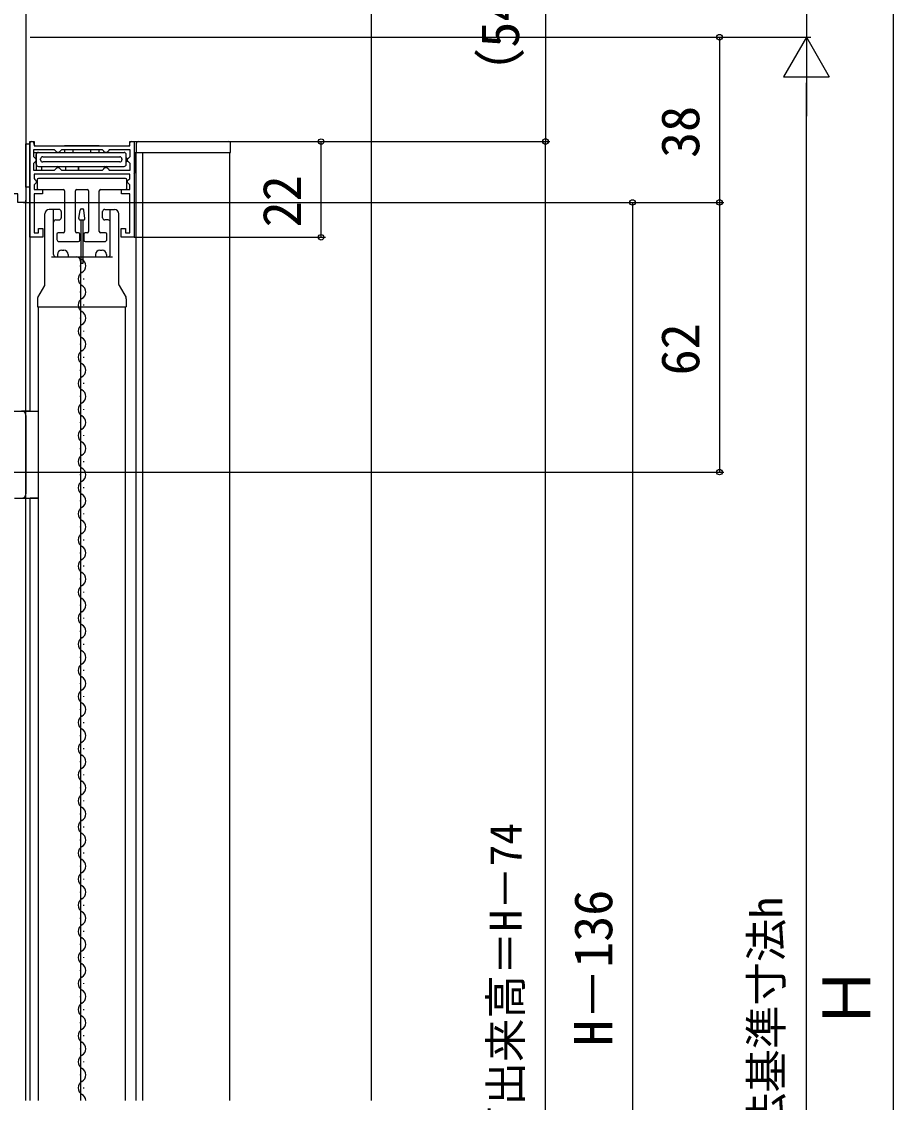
# Model space of a CAD drawing. Units: millimetres, scale not verified. Extents: x -525 to 525, y -783 to 778.
# Drawn here: x -111 to 89.5, y 242.4 to 490.9 of the extents above; entities that cross this region are included whole.
import ezdxf
from ezdxf.enums import TextEntityAlignment as Align

# ---------------------------------------------------------------- set-up
doc = ezdxf.new("R2010")
doc.units = ezdxf.units.MM
doc.header["$LTSCALE"] = 4
for name, color, linetype in [('0-2_YKK_11', 7, 'Continuous'), ('0-4_YKK_12', 2, 'Continuous'), ('0-5_YKK_13', 4, 'Continuous'), ('0-7_YKK_D', 6, 'Continuous'), ('0-9_YSS_K', 3, 'Continuous')]:
    doc.layers.add(name, color=color, linetype=linetype)
doc.styles.add('ＭＳ ゴシック', font='')
doc.styles.get('ＭＳ ゴシック').set_extended_font_data('MS Gothic')

msp = doc.modelspace()

# ---------------------------------------------------------------- linework, layer by layer
at = {"layer": '0-2_YKK_11'}
for p, q in [((-86.099, 463.3), (-85.099, 463.3)), ((-92.099, 461.1), (-92.399, 461.4))]:
    msp.add_line(p, q, dxfattribs=at)
for points in [[(-109.999, 513.3), (-109.999, 449.3), (-111.799, 449.3), (-111.799, 451.3), (-119.999, 451.3), (-119.999, 454.6)], [(-85.099, 463.3), (-85.099, 441.3), (-88.099, 441.3), (-88.099, 443.3), (-87.099, 443.3), (-87.099, 442.3), (-86.099, 442.3), (-86.099, 451.297), (-87.999, 451.297), (-87.999, 452.297), (-86.099, 452.297), (-86.099, 453.35), (-86.299, 453.55), (-86.599, 453.85), (-86.599, 454.25), (-86.299, 454.55), (-86.099, 454.75), (-86.099, 455.8), (-108.099, 455.8), (-108.099, 454.77), (-107.899, 454.57), (-107.599, 454.27), (-107.599, 453.83), (-107.899, 453.53), (-108.099, 453.33), (-108.099, 452.3), (-106.199, 452.3), (-106.199, 451.3), (-108.099, 451.3), (-108.099, 442.3), (-107.099, 442.3), (-107.099, 443.3), (-106.099, 443.3), (-106.099, 441.3), (-109.099, 441.3), (-109.099, 463.3), (-108.099, 463.3), (-108.099, 462.3), (-86.099, 462.3), (-86.099, 463.3)], [(-92.399, 461.4), (-101.799, 461.4), (-102.099, 461.1), (-102.399, 460.8), (-102.799, 460.8), (-103.099, 461.1), (-103.399, 461.4), (-108.199, 461.4), (-108.199, 459.85), (-107.899, 459.55), (-107.599, 459.25), (-107.599, 458.85), (-107.899, 458.55), (-108.199, 458.25), (-108.199, 456.7), (-103.399, 456.7), (-103.099, 457), (-102.799, 457.3), (-102.399, 457.3), (-102.099, 457), (-101.799, 456.7), (-92.399, 456.7), (-92.099, 457), (-91.799, 457.3), (-91.399, 457.3), (-91.099, 457), (-90.799, 456.7), (-85.999, 456.7), (-85.999, 458.25), (-86.299, 458.55), (-86.599, 458.85), (-86.599, 459.25), (-86.299, 459.55), (-85.999, 459.85), (-85.999, 461.4), (-90.799, 461.4), (-91.099, 461.1), (-91.399, 460.8), (-91.799, 460.8), (-92.099, 461.1)]]:
    msp.add_lwpolyline(points, dxfattribs=at)
at = {"layer": '0-4_YKK_12'}
for p, q in [((-109.099, 462.801), (-109.099, 401.302)), ((-84.599, 242.82), (-84.599, 460.801)), ((-83.099, 242.82), (-83.099, 460.801)), ((-63.099, 242.8), (-63.099, 460.801)), ((-109.999, 242.82), (-109.999, 449.8)), ((-97.468, 434.801), (-97.468, 434.601)), ((-96.708, 431.801), (-96.708, 431.601)), ((-97.468, 428.801), (-97.468, 428.601)), ((-107.099, 242.82), (-107.099, 425.301)), ((-97.439, 425.301), (-97.439, 242.82)), ((-96.708, 425.801), (-96.708, 425.601)), ((-87.099, 242.82), (-87.099, 425.301)), ((-97.468, 422.801), (-97.468, 422.601)), ((-96.708, 419.801), (-96.708, 419.601)), ((-97.468, 416.801), (-97.468, 416.601)), ((-96.708, 413.801), (-96.708, 413.601)), ((-97.468, 410.801), (-97.468, 410.601)), ((-96.708, 407.801), (-96.708, 407.601)), ((-97.468, 404.801), (-97.468, 404.601)), ((-96.708, 401.801), (-96.708, 401.601)), ((-97.468, 398.801), (-97.468, 398.601)), ((-96.708, 395.801), (-96.708, 395.601)), ((-97.468, 392.801), (-97.468, 392.601)), ((-96.708, 389.801), (-96.708, 389.601)), ((-97.468, 386.801), (-97.468, 386.601)), ((-96.708, 383.801), (-96.708, 383.601)), ((-109.099, 381.311), (-109.099, 242.82)), ((-97.468, 380.801), (-97.468, 380.601)), ((-96.708, 377.801), (-96.708, 377.601)), ((-97.468, 374.801), (-97.468, 374.601)), ((-96.708, 371.801), (-96.708, 371.601)), ((-97.468, 368.801), (-97.468, 368.601)), ((-96.708, 365.801), (-96.708, 365.601)), ((-97.468, 362.801), (-97.468, 362.601)), ((-96.708, 359.801), (-96.708, 359.601)), ((-97.468, 356.801), (-97.468, 356.601)), ((-96.708, 353.801), (-96.708, 353.601)), ((-97.468, 350.801), (-97.468, 350.601)), ((-96.708, 347.801), (-96.708, 347.601)), ((-97.468, 344.801), (-97.468, 344.601)), ((-96.708, 341.801), (-96.708, 341.601)), ((-97.468, 338.801), (-97.468, 338.601)), ((-96.708, 335.801), (-96.708, 335.601)), ((-97.468, 332.801), (-97.468, 332.601)), ((-96.708, 329.801), (-96.708, 329.601)), ((-97.468, 326.801), (-97.468, 326.601)), ((-96.708, 323.801), (-96.708, 323.601)), ((-97.468, 320.801), (-97.468, 320.601)), ((-96.708, 317.801), (-96.708, 317.601)), ((-97.468, 314.801), (-97.468, 314.601)), ((-96.708, 311.801), (-96.708, 311.601)), ((-97.468, 308.801), (-97.468, 308.601)), ((-96.708, 305.801), (-96.708, 305.601)), ((-97.468, 302.801), (-97.468, 302.601)), ((-96.708, 299.801), (-96.708, 299.601)), ((-97.468, 296.801), (-97.468, 296.601)), ((-96.708, 293.801), (-96.708, 293.601)), ((-97.468, 290.801), (-97.468, 290.601)), ((-96.708, 287.801), (-96.708, 287.601)), ((-97.468, 284.801), (-97.468, 284.601)), ((-96.708, 281.801), (-96.708, 281.601)), ((-97.468, 278.801), (-97.468, 278.601)), ((-96.708, 275.801), (-96.708, 275.601)), ((-97.468, 272.801), (-97.468, 272.601)), ((-96.708, 269.801), (-96.708, 269.601)), ((-97.468, 266.801), (-97.468, 266.601)), ((-96.708, 263.801), (-96.708, 263.601)), ((-97.468, 260.801), (-97.468, 260.601)), ((-96.708, 257.801), (-96.708, 257.601)), ((-97.468, 254.801), (-97.468, 254.601)), ((-96.708, 251.801), (-96.708, 251.601)), ((-97.468, 248.801), (-97.468, 248.601)), ((-96.708, 245.801), (-96.708, 245.601))]:
    msp.add_line(p, q, dxfattribs=at)
for centre, start, end in [((-97.927, 434.701), 299.20254, 60.79746), ((-96.25, 431.701), 119.20254, 240.79746), ((-97.927, 428.701), 299.20254, 60.79746), ((-96.25, 425.701), 119.20254, 240.79746), ((-97.927, 422.701), 299.20254, 60.79746), ((-96.25, 419.701), 119.20254, 240.79746), ((-97.927, 416.701), 299.20254, 60.79746), ((-96.25, 413.701), 119.20254, 240.79746), ((-97.927, 410.701), 299.20254, 60.79746), ((-96.25, 407.701), 119.20254, 240.79746), ((-97.927, 404.701), 299.20254, 60.79746), ((-96.25, 401.701), 119.20254, 240.79746), ((-97.927, 398.701), 299.20254, 60.79746), ((-96.25, 395.701), 119.20254, 240.79746), ((-97.927, 392.701), 299.20254, 60.79746), ((-96.25, 389.701), 119.20254, 240.79746), ((-97.927, 386.701), 299.20254, 60.79746), ((-96.25, 383.701), 119.20254, 240.79746), ((-97.927, 380.701), 299.20254, 60.79746), ((-96.25, 377.701), 119.20254, 240.79746), ((-97.927, 374.701), 299.20254, 60.79746), ((-96.25, 371.701), 119.20254, 240.79746), ((-97.927, 368.701), 299.20254, 60.79746), ((-96.25, 365.701), 119.20254, 240.79746), ((-97.927, 362.701), 299.20254, 60.79746), ((-96.25, 359.701), 119.20254, 240.79746), ((-97.927, 356.701), 299.20254, 60.79746), ((-96.25, 353.701), 119.20254, 240.79746), ((-97.927, 350.701), 299.20254, 60.79746), ((-96.25, 347.701), 119.20254, 240.79746), ((-97.927, 344.701), 299.20254, 60.79746), ((-96.25, 341.701), 119.20254, 240.79746), ((-97.927, 338.701), 299.20254, 60.79746), ((-96.25, 335.701), 119.20254, 240.79746), ((-97.927, 332.701), 299.20254, 60.79746), ((-96.25, 329.701), 119.20254, 240.79746), ((-97.927, 326.701), 299.20254, 60.79746), ((-96.25, 323.701), 119.20254, 240.79746), ((-97.927, 320.701), 299.20254, 60.79746), ((-96.25, 317.701), 119.20254, 240.79746), ((-97.927, 314.701), 299.20254, 60.79746), ((-96.25, 311.701), 119.20254, 240.79746), ((-97.927, 308.701), 299.20254, 60.79746), ((-96.25, 305.701), 119.20254, 240.79746), ((-97.927, 302.701), 299.20254, 60.79746), ((-96.25, 299.701), 119.20254, 240.79746), ((-97.927, 296.701), 299.20254, 60.79746), ((-96.25, 293.701), 119.20254, 240.79746), ((-97.927, 290.701), 299.20254, 60.79746), ((-96.25, 287.701), 119.20254, 240.79746), ((-97.927, 284.701), 299.20254, 60.79746), ((-96.25, 281.701), 119.20254, 240.79746), ((-97.927, 278.701), 299.20254, 60.79746), ((-96.25, 275.701), 119.20254, 240.79746), ((-97.927, 272.701), 299.20254, 60.79746), ((-96.25, 269.701), 119.20254, 240.79746), ((-97.927, 266.701), 299.20254, 60.79746), ((-96.25, 263.701), 119.20254, 240.79746), ((-97.927, 260.701), 299.20254, 60.79746), ((-96.25, 257.701), 119.20254, 240.79746), ((-97.927, 254.701), 299.20254, 60.79746), ((-96.25, 251.701), 119.20254, 240.79746), ((-97.927, 248.701), 299.20254, 60.79746), ((-96.25, 245.701), 119.20254, 240.79746), ((-97.927, 242.701), 3.96619, 60.79746)]:
    msp.add_arc(centre, 1.718, start, end, dxfattribs=at)
at = {"layer": '0-5_YKK_13'}
for p, q in [((-109.099, 460.8), (-109.099, 462.8)), ((-108.099, 462.6), (-108.099, 462.8)), ((-107.799, 462.3), (-86.399, 462.3)), ((-93.099, 462.3), (-101.099, 462.3)), ((-95.099, 462.3), (-99.099, 462.3)), ((-86.099, 462.6), (-86.099, 463)), ((-85.799, 463.3), (-63.399, 463.3)), ((-84.599, 462.8), (-84.599, 460.8)), ((-108.199, 460.8), (-87.399, 460.8)), ((-107.599, 460.8), (-107.599, 456.7)), ((-106.099, 459.8), (-88.399, 459.8)), ((-101.099, 461.4), (-101.099, 460.8)), ((-99.099, 460.8), (-99.099, 461.4)), ((-95.099, 461.4), (-95.099, 460.8)), ((-93.099, 460.8), (-93.099, 461.4)), ((-86.899, 458.1), (-86.899, 460.3)), ((-84.899, 456.3), (-84.899, 460.8)), ((-107.099, 457.6), (-87.399, 457.6)), ((-106.599, 459.1), (-106.599, 459.3)), ((-106.299, 456.7), (-106.299, 457.6)), ((-88.399, 458.6), (-106.099, 458.6)), ((-102.599, 457.3), (-102.899, 457.6)), ((-102.299, 457.6), (-102.599, 457.3)), ((-100.899, 457.6), (-100.899, 456.7)), ((-97.999, 457.6), (-97.999, 456.7)), ((-97.799, 456.7), (-97.799, 457.6)), ((-87.899, 459.3), (-87.899, 459.1)), ((-86.595, 459.296), (-86.899, 459.6)), ((-86.899, 458.6), (-86.599, 458.9)), ((-87.099, 454.8), (-107.099, 454.8)), ((-107.399, 454.5), (-107.399, 452.6)), ((-107.099, 452.3), (-101.399, 452.3)), ((-98.299, 452.3), (-95.899, 452.3)), ((-92.799, 452.3), (-87.099, 452.3)), ((-86.799, 452.6), (-86.799, 454.5)), ((-101.099, 452), (-101.099, 442.6)), ((-98.599, 442.6), (-98.599, 452)), ((-95.599, 452), (-95.599, 442.6)), ((-93.099, 442.6), (-93.099, 452)), ((-102.349, 447.7), (-104.599, 447.7)), ((-103.599, 437.3), (-103.599, 447.7)), ((-97.801, 445.642), (-97.534, 447.542)), ((-97.237, 447.8), (-96.961, 447.8)), ((-96.397, 445.642), (-96.664, 447.542)), ((-91.849, 447.7), (-89.599, 447.7)), ((-90.599, 437.3), (-90.599, 447.7)), ((-105.599, 430.418), (-105.599, 446.7)), ((-103.099, 445.3), (-102.349, 445.3)), ((-101.849, 447.2), (-101.849, 445.8)), ((-97.504, 445.3), (-96.694, 445.3)), ((-96.899, 445.3), (-96.899, 435.3)), ((-92.349, 445.8), (-92.349, 447.2)), ((-91.099, 445.3), (-91.849, 445.3)), ((-88.599, 430.418), (-88.599, 446.7)), ((-102.849, 442), (-102.849, 440.8)), ((-101.399, 442.3), (-102.549, 442.3)), ((-102.349, 440.3), (-97.849, 440.3)), ((-97.849, 442.3), (-98.299, 442.3)), ((-97.549, 440.6), (-97.549, 442)), ((-96.649, 442), (-96.649, 440.6)), ((-95.899, 442.3), (-96.349, 442.3)), ((-96.349, 440.3), (-91.849, 440.3)), ((-91.649, 442.3), (-92.799, 442.3)), ((-91.349, 440.8), (-91.349, 442)), ((-101.749, 438.3), (-101.249, 438.3)), ((-92.949, 438.3), (-92.449, 438.3)), ((-104.099, 436.8), (-90.099, 436.8)), ((-102.749, 437.3), (-102.749, 436.8)), ((-100.249, 437.3), (-100.249, 436.8)), ((-97.399, 435.8), (-97.399, 425.3)), ((-93.949, 437.3), (-93.949, 436.8)), ((-91.449, 437.3), (-91.449, 436.8)), ((-107.233, 427.415), (-105.652, 430.194)), ((-88.546, 430.194), (-86.964, 427.415)), ((-107.299, 427.168), (-107.299, 425.3)), ((-107.299, 425.3), (-86.899, 425.3)), ((-86.899, 427.168), (-86.899, 425.3)), ((-109.964, 400.287), (-109.964, 382.318)), ((-109.032, 401.298), (-107.099, 401.298)), ((-112.567, 381.303), (-107.099, 381.303)), ((-107.099, 381.307), (-109.032, 381.307))]:
    msp.add_line(p, q, dxfattribs=at)
for points in [[(-109.099, 452.801), (-110.019, 452.801), (-110.019, 462.801), (-109.099, 462.801)], [(-109.099, 452.8), (-110.019, 452.8), (-110.019, 462.8), (-109.099, 462.8)]]:
    msp.add_lwpolyline(points, close=True, dxfattribs=at)
for points in [[(-84.899, 460.8), (-62.899, 460.8), (-62.899, 462.8)], [(-107.599, 458.1), (-107.599, 460.3), (-107.599, 458.1)], [(-91.299, 457.6), (-91.599, 457.3), (-91.899, 457.6)], [(-96.899, 435.3), (-97.299, 435.3), (-97.299, 445.3)], [(-118.532, 401.32), (-112.602, 401.32), (-112.567, 401.303), (-107.099, 401.303)]]:
    msp.add_lwpolyline(points, dxfattribs=at)
for centre, radius, start, end in [((-108.599, 462.8), 0.5, 90, 180), ((-108.599, 462.8), 0.5, 0, 90), ((-107.799, 462.6), 0.3, 180, 270), ((-86.399, 462.6), 0.3, 270, 0), ((-85.799, 463), 0.3, 90, 180), ((-84.099, 462.8), 0.5, 90, 180), ((-63.399, 462.8), 0.5, 0, 90), ((-107.099, 460.3), 0.5, 90, 180), ((-106.099, 459.3), 0.5, 90, 180), ((-88.399, 459.3), 0.5, 0, 90), ((-87.399, 460.3), 0.5, 0, 90), ((-107.099, 458.1), 0.5, 180, 270), ((-106.099, 459.1), 0.5, 180, 270), ((-88.399, 459.1), 0.5, 270, 0), ((-87.399, 458.1), 0.5, 270, 0), ((-107.099, 454.5), 0.3, 90, 180), ((-87.099, 454.5), 0.3, 0, 90), ((-85.399, 456.3), 0.5, 306.8699, 360), ((-107.099, 452.6), 0.3, 180, 270), ((-101.399, 452), 0.3, 0, 90), ((-98.299, 452), 0.3, 90, 180), ((-95.899, 452), 0.3, 0, 90), ((-92.799, 452), 0.3, 90, 180), ((-87.099, 452.6), 0.3, 270, 0), ((-104.599, 446.7), 1, 90, 180), ((-102.349, 447.2), 0.5, 0, 90), ((-97.237, 447.5), 0.3, 90, 172), ((-96.961, 447.5), 0.3, 8, 90), ((-91.849, 447.2), 0.5, 90, 180), ((-89.599, 446.7), 1, 360, 90), ((-103.099, 444.8), 0.5, 90, 180), ((-102.349, 445.8), 0.5, 270, 0), ((-97.504, 445.6), 0.3, 172, 270), ((-96.694, 445.6), 0.3, 270, 8), ((-91.849, 445.8), 0.5, 180, 270), ((-91.099, 444.8), 0.5, 360, 90), ((-101.399, 442.6), 0.3, 270, 0), ((-98.299, 442.6), 0.3, 180, 270), ((-95.899, 442.6), 0.3, 270, 360), ((-92.799, 442.6), 0.3, 180, 270), ((-102.549, 442), 0.3, 90, 180), ((-102.349, 440.8), 0.5, 180, 270), ((-97.849, 442), 0.3, 0, 90), ((-97.849, 440.6), 0.3, 270, 0), ((-96.349, 442), 0.3, 90, 180), ((-96.349, 440.6), 0.3, 180, 270), ((-91.849, 440.8), 0.5, 270, 360), ((-91.649, 442), 0.3, 360, 90), ((-101.749, 437.3), 1, 90, 180), ((-101.249, 437.3), 1, 360, 90), ((-92.949, 437.3), 1, 90, 180), ((-92.449, 437.3), 1, 360, 90), ((-103.099, 437.3), 0.5, 180, 270), ((-98.399, 435.8), 1, 360, 90), ((-91.099, 437.3), 0.5, 270, 360), ((-106.099, 430.418), 0.5, 333.43495, 0), ((-88.099, 430.418), 0.5, 180, 206.56505), ((-106.799, 427.168), 0.5, 150.35587, 180), ((-87.399, 427.168), 0.5, 0, 29.64413), ((-110.964, 400.287), 1, 360, 90.18915), ((-110.964, 382.318), 1, 269.81085, 0)]:
    msp.add_arc(centre, radius, start, end, dxfattribs=at)
for centre, start_param, end_param in [((-109.032, 401.281), 4.712389, 5.9622016), ((-109.032, 381.324), 0.3209837, 1.5707963)]:
    msp.add_ellipse(centre, major_axis=(-2, 0), ratio=0.008727, start_param=start_param, end_param=end_param, dxfattribs=at)
at = {"layer": '0-7_YKK_D'}
for p, q in [((9.492, 517.3), (9.492, 463.304)), ((69.492, 517.3), (69.492, 487.3)), ((89.492, 27.8), (89.492, 506.8)), ((-108.999, 487.3), (50.501, 487.3)), ((-108.999, 487.3), (70.492, 487.3)), ((-108.899, 487.3), (70.492, 487.3)), ((49.501, 487.3), (49.501, 449.3)), ((69.492, 487.3), (64.242, 478.207)), ((69.492, 487.3), (74.742, 478.207)), ((69.492, 487.3), (69.492, 469.113)), ((64.242, 478.207), (74.742, 478.207)), ((69.492, 67.8), (69.492, 476.8)), ((-84.599, 463.301), (-41.099, 463.301)), ((-84.579, 463.304), (10.492, 463.304)), ((-84.579, 463.304), (10.492, 463.304)), ((-42.099, 441.301), (-42.099, 463.301)), ((9.492, 37.304), (9.492, 463.304)), ((-110.499, 449.3), (30.492, 449.3)), ((-109.499, 449.3), (50.501, 449.3)), ((-109.499, 449.3), (50.501, 449.3)), ((29.492, 449.3), (29.492, 85.3)), ((49.501, 449.3), (49.501, 387.299)), ((-85.099, 441.301), (-41.099, 441.301)), ((-123.999, 387.299), (50.501, 387.299))]:
    msp.add_line(p, q, dxfattribs=at)
for centre in [(49.501, 487.3), (-42.099, 463.301), (9.492, 463.304), (9.492, 463.304), (29.492, 449.3), (49.501, 449.3), (49.501, 449.3), (-42.099, 441.301), (49.501, 387.299)]:
    msp.add_circle(centre, 0.637, dxfattribs=at)
at = {"layer": '0-9_YSS_K'}
msp.add_line((-30.499, 242.8), (-30.499, 500.8), dxfattribs=at)

# ---------------------------------------------------------------- texts
at = {"layer": '0-7_YKK_D', "style": 'ＭＳ ゴシック'}
for s, height, p in [('（54）', 8.798, (6.061, 472.882)), ('38', 8.798, (47.501, 459.539)), ('22', 8.798, (-44.099, 443.574)), ('62', 8.798, (47.501, 409.538)), ('網戸出来高＝H－74', 7.331, (6.186, 221.661)), ('H－136', 8.798, (27.492, 255.336)), ('内法基準寸法h', 7.331, (66.129, 224.63)), ('Ｈ', 11, (87.492, 258.948))]:
    msp.add_text(s, height=height, rotation=90, dxfattribs=at).set_placement(p, align=Align.BOTTOM_LEFT)

doc.saveas('drawing.dxf')
